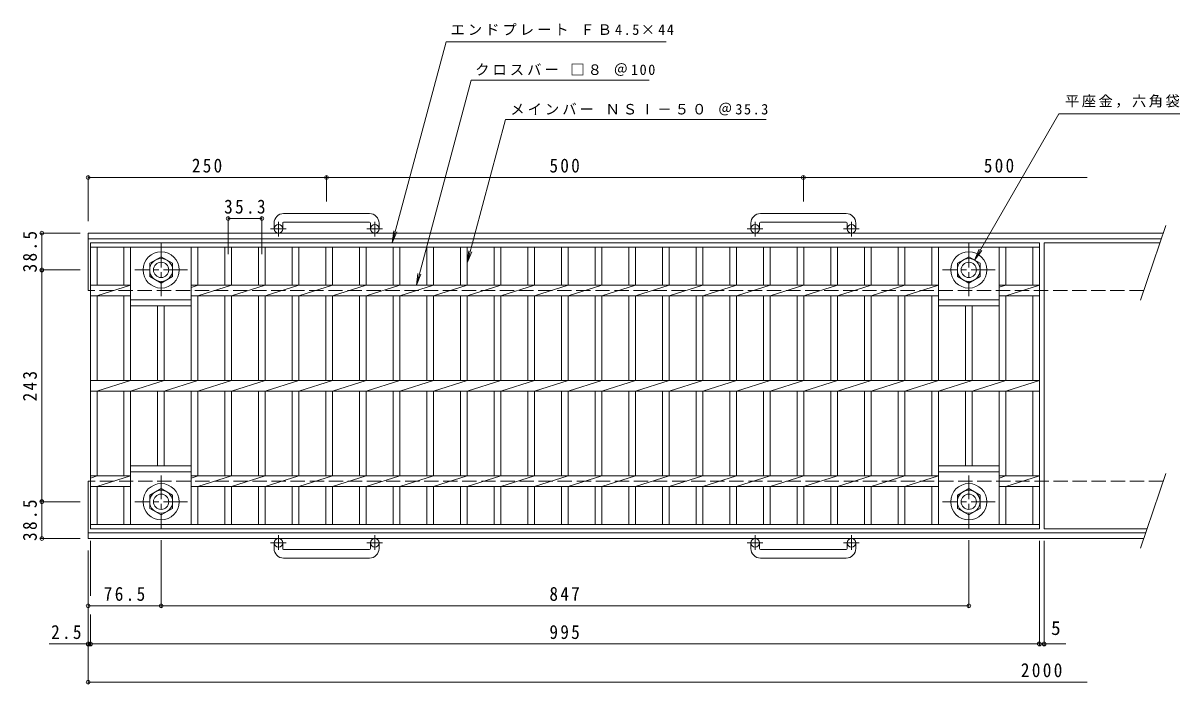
# Model space of a CAD drawing. Units: millimetres, scale not verified. Extents: x -929 to 904, y -685 to 621.
# Drawn here: x -929 to 275, y -72 to 621 of the extents above; entities that cross this region are included whole.
import ezdxf
from ezdxf.enums import TextEntityAlignment as Align

# ---------------------------------------------------------------- set-up
doc = ezdxf.new("R2010")
doc.units = ezdxf.units.MM
doc.header["$LTSCALE"] = 5
doc.header["$PDMODE"] = 32
doc.header["$PDSIZE"] = 4
doc.linetypes.add('CHAIN1', pattern=[8, 5, -1, 1, -1])
doc.linetypes.add('DASHED3', pattern=[4, 3, -1])
for name, color, linetype, lineweight in [('0-1_躯体', 2, 'Continuous', 9), ('0-2_仕上', 3, 'Continuous', 9), ('0-4_その他', 7, 'Continuous', 9), ('0-5_寸法', 7, 'Continuous', 9)]:
    doc.layers.add(name, color=color, linetype=linetype, lineweight=lineweight)
doc.styles.add('ＭＳ ゴシック', font='')
doc.styles.get('ＭＳ ゴシック').set_extended_font_data('MS Gothic')

msp = doc.modelspace()

# ---------------------------------------------------------------- linework, layer by layer
at = {"layer": '0-1_躯体'}
for p, q in [((-665.846, 411.134), (-665.846, 405.033)), ((-656.846, 411.134), (-656.846, 405.033)), ((-565.846, 421.133), (-655.846, 421.133)), ((-655.846, 412.133), (-565.846, 412.133)), ((-564.846, 411.134), (-564.846, 405.033)), ((-555.846, 411.134), (-555.846, 405.033)), ((-165.846, 411.134), (-165.846, 405.033)), ((-156.846, 411.134), (-156.846, 405.033)), ((-65.846, 421.133), (-155.846, 421.133)), ((-155.846, 412.133), (-65.846, 412.133)), ((-64.846, 411.134), (-64.846, 405.033)), ((-55.846, 411.134), (-55.846, 405.033)), ((-860.846, 340.533), (-860.846, 400.534)), ((266.483, 400.534), (-860.846, 400.534)), ((269.194, 408.487), (242.591, 330.45)), ((264.437, 394.533), (-860.846, 394.533)), ((269.194, 148.487), (242.591, 70.449)), ((-860.846, 80.533), (-860.846, 140.533)), ((248.074, 86.533), (-860.846, 86.533)), ((246.028, 80.533), (-860.846, 80.533)), ((-665.846, 69.933), (-665.846, 76.033)), ((-656.846, 69.933), (-656.846, 76.033)), ((-564.846, 69.933), (-564.846, 76.033)), ((-555.846, 69.933), (-555.846, 76.033)), ((-165.846, 69.933), (-165.846, 76.033)), ((-156.846, 69.933), (-156.846, 76.033)), ((-64.846, 69.933), (-64.846, 76.033)), ((-55.846, 69.933), (-55.846, 76.033)), ((-655.846, 68.933), (-565.846, 68.933)), ((-155.846, 68.933), (-65.846, 68.933)), ((-565.846, 59.933), (-655.846, 59.933)), ((-65.846, 59.933), (-155.846, 59.933))]:
    msp.add_line(p, q, dxfattribs=at)
at = {"layer": '0-1_躯体', "linetype": 'CHAIN1'}
for p, q in [((-661.346, 396.926), (-661.346, 412.523)), ((-560.346, 396.926), (-560.346, 412.523)), ((-161.346, 396.926), (-161.346, 412.523)), ((-60.346, 396.926), (-60.346, 412.523)), ((-653.183, 405.033), (-669.59, 405.033)), ((-552.183, 405.033), (-568.59, 405.033)), ((-153.183, 405.033), (-169.59, 405.033)), ((-52.183, 405.033), (-68.59, 405.033)), ((-784.346, 389.67), (-784.346, 334.396)), ((62.655, 389.67), (62.655, 334.396)), ((-756.71, 362.033), (-811.983, 362.033)), ((90.291, 362.033), (35.018, 362.033)), ((-784.346, 146.67), (-784.346, 91.396)), ((62.655, 146.67), (62.655, 91.396)), ((-756.71, 119.033), (-811.983, 119.033)), ((90.291, 119.033), (35.018, 119.033)), ((-653.183, 76.033), (-669.59, 76.033)), ((-661.346, 84.14), (-661.346, 68.543)), ((-552.183, 76.033), (-568.59, 76.033)), ((-560.346, 84.14), (-560.346, 68.543)), ((-153.183, 76.033), (-169.59, 76.033)), ((-161.346, 84.14), (-161.346, 68.543)), ((-52.183, 76.033), (-68.59, 76.033)), ((-60.346, 84.14), (-60.346, 68.543))]:
    msp.add_line(p, q, dxfattribs=at)
at = {"layer": '0-1_躯体', "linetype": 'DASHED3'}
for p, q in [((246.028, 340.533), (-860.846, 340.533)), ((266.483, 140.533), (-860.846, 140.533))]:
    msp.add_line(p, q, dxfattribs=at)
at = {"layer": '0-1_躯体'}
for points in [[(-796.347, 368.961), (-796.347, 355.105), (-784.346, 348.176), (-772.347, 355.105), (-772.347, 368.961), (-784.346, 375.889)], [(74.655, 368.961), (74.655, 355.105), (62.655, 348.176), (50.655, 355.105), (50.655, 368.961), (62.655, 375.889)], [(-796.347, 112.105), (-796.347, 125.962), (-784.346, 132.89), (-772.347, 125.962), (-772.347, 112.105), (-784.346, 105.177)], [(74.655, 112.105), (74.655, 125.962), (62.655, 132.89), (50.655, 125.962), (50.655, 112.105), (62.655, 105.177)]]:
    msp.add_lwpolyline(points, close=True, dxfattribs=at)
for centre, radius in [((-661.346, 405.033), 4.5), ((-560.346, 405.033), 4.5), ((-161.346, 405.033), 4.5), ((-60.346, 405.033), 4.5), ((-784.346, 362.033), 19), ((-784.346, 362.033), 12), ((62.655, 362.033), 19), ((62.655, 362.033), 12), ((-784.346, 362.033), 8), ((62.655, 362.033), 8), ((-784.346, 119.033), 19), ((62.655, 119.033), 19), ((-784.346, 119.033), 12), ((-784.346, 119.033), 8), ((62.655, 119.033), 12), ((62.655, 119.033), 8), ((-661.346, 76.033), 4.5), ((-560.346, 76.033), 4.5), ((-161.346, 76.033), 4.5), ((-60.346, 76.033), 4.5)]:
    msp.add_circle(centre, radius, dxfattribs=at)
for centre, radius, start, end in [((-655.846, 411.134), 10, 90, 180), ((-655.846, 411.134), 1, 90, 180), ((-565.846, 411.134), 10, 0, 90), ((-565.846, 411.134), 1, 0, 90), ((-155.846, 411.134), 10, 90, 180), ((-155.846, 411.134), 1, 90, 180), ((-65.846, 411.134), 10, 0, 90), ((-65.846, 411.134), 1, 0, 90), ((-655.846, 69.933), 10, 180, 270), ((-655.846, 69.933), 1, 180, 270), ((-565.846, 69.933), 10, 270, 0), ((-565.846, 69.933), 1, 270, 0), ((-155.846, 69.933), 10, 180, 270), ((-155.846, 69.933), 1, 180, 270), ((-65.846, 69.933), 10, 270, 0), ((-65.846, 69.933), 1, 270, 0)]:
    msp.add_arc(centre, radius, start, end, dxfattribs=at)
at = {"layer": '0-2_仕上'}
for p, q in [((-858.346, 90.533), (-858.346, 390.533)), ((-858.346, 390.533), (136.655, 390.533)), ((-858.346, 386.034), (136.655, 386.034)), ((-851.345, 346.033), (-851.345, 386.034)), ((-823.445, 386.034), (-823.445, 346.033)), ((-816.446, 386.034), (-816.446, 246.034)), ((-752.845, 386.034), (-752.845, 246.034)), ((-745.845, 386.034), (-745.845, 346.033)), ((-717.546, 386.034), (-717.546, 346.033)), ((-710.546, 386.034), (-710.546, 346.033)), ((-682.247, 386.034), (-682.247, 346.033)), ((-675.247, 386.034), (-675.247, 346.033)), ((-646.948, 386.034), (-646.948, 346.033)), ((-639.948, 386.034), (-639.948, 346.033)), ((-611.648, 386.034), (-611.648, 346.033)), ((-604.648, 386.034), (-604.648, 346.033)), ((-576.349, 386.034), (-576.349, 346.033)), ((-569.349, 386.034), (-569.349, 346.033)), ((-541.05, 386.034), (-541.05, 346.033)), ((-534.05, 386.034), (-534.05, 346.033)), ((-505.751, 386.034), (-505.751, 346.033)), ((-498.751, 386.034), (-498.751, 346.033)), ((-470.452, 386.034), (-470.452, 346.033)), ((-463.452, 386.034), (-463.452, 346.033)), ((-435.153, 386.034), (-435.153, 346.033)), ((-428.153, 386.034), (-428.153, 346.033)), ((-399.854, 386.034), (-399.854, 346.033)), ((-392.854, 386.034), (-392.854, 346.033)), ((-364.554, 386.034), (-364.554, 346.033)), ((-357.555, 386.034), (-357.555, 346.033)), ((-329.255, 386.034), (-329.255, 346.033)), ((-322.255, 386.034), (-322.255, 346.033)), ((-293.956, 386.034), (-293.956, 346.033)), ((-286.956, 386.034), (-286.956, 346.033)), ((-258.657, 386.034), (-258.657, 346.033)), ((-251.657, 386.034), (-251.657, 346.033)), ((-223.358, 386.034), (-223.358, 346.033)), ((-216.358, 386.034), (-216.358, 346.033)), ((-188.059, 386.034), (-188.059, 346.033)), ((-181.059, 386.034), (-181.059, 346.033)), ((-152.76, 386.034), (-152.76, 346.033)), ((-145.76, 386.034), (-145.76, 346.033)), ((-117.46, 386.034), (-117.46, 346.033)), ((-110.46, 386.034), (-110.46, 346.033)), ((-82.161, 386.034), (-82.161, 346.033)), ((-75.161, 386.034), (-75.161, 346.033)), ((-46.862, 386.034), (-46.862, 346.033)), ((-39.862, 386.034), (-39.862, 346.033)), ((-11.546, 386.034), (-11.546, 346.033)), ((-4.545, 386.034), (-4.545, 346.033)), ((23.755, 386.034), (23.755, 346.033)), ((30.755, 386.034), (30.755, 246.034)), ((94.354, 386.034), (94.354, 246.034)), ((101.355, 386.034), (101.355, 346.033)), ((129.654, 386.034), (129.654, 346.033)), ((136.655, 390.533), (136.655, 90.533)), ((141.655, 390.533), (141.655, 90.533)), ((141.655, 390.533), (263.074, 390.533)), ((-858.346, 346.033), (-816.446, 346.033)), ((-851.746, 335.033), (-816.446, 346.033)), ((-752.845, 343.728), (-745.445, 346.034)), ((-752.845, 346.033), (30.755, 346.033)), ((-745.846, 335.033), (-710.546, 346.033)), ((-710.546, 335.033), (-675.246, 346.033)), ((-675.247, 335.033), (-639.947, 346.033)), ((-639.948, 335.033), (-604.648, 346.033)), ((-604.648, 335.033), (-569.348, 346.033)), ((-569.349, 335.033), (-534.049, 346.033)), ((-534.05, 335.033), (-498.75, 346.033)), ((-498.751, 335.033), (-463.451, 346.033)), ((-463.452, 335.033), (-428.152, 346.033)), ((-428.153, 335.033), (-392.853, 346.033)), ((-392.854, 335.033), (-357.554, 346.033)), ((-357.555, 335.033), (-322.254, 346.033)), ((-322.255, 335.033), (-286.955, 346.033)), ((-286.956, 335.033), (-251.656, 346.033)), ((-251.657, 335.033), (-216.357, 346.033)), ((-216.358, 335.033), (-181.058, 346.033)), ((-181.059, 335.033), (-145.759, 346.033)), ((-145.76, 335.033), (-110.459, 346.033)), ((-110.46, 335.033), (-75.16, 346.033)), ((-75.161, 335.033), (-39.861, 346.033)), ((-39.846, 335.033), (-4.546, 346.033)), ((-4.546, 335.033), (30.755, 346.034)), ((94.354, 346.033), (136.655, 346.033)), ((94.354, 343.852), (101.355, 346.033)), ((101.354, 335.033), (136.654, 346.033)), ((-858.346, 335.033), (-816.446, 335.033)), ((-851.345, 246.034), (-851.345, 335.033)), ((-823.445, 335.033), (-823.445, 246.034)), ((-816.446, 330.534), (-752.845, 330.534)), ((-752.845, 335.033), (30.755, 335.033)), ((-745.845, 335.033), (-745.845, 246.034)), ((-717.546, 335.033), (-717.546, 246.034)), ((-710.546, 335.033), (-710.546, 246.034)), ((-682.247, 335.033), (-682.247, 246.034)), ((-675.247, 335.033), (-675.247, 246.034)), ((-646.948, 335.033), (-646.948, 246.034)), ((-639.948, 335.033), (-639.948, 246.034)), ((-611.648, 335.033), (-611.648, 246.034)), ((-604.648, 335.033), (-604.648, 246.034)), ((-576.349, 335.033), (-576.349, 246.034)), ((-569.349, 335.033), (-569.349, 246.034)), ((-541.05, 335.033), (-541.05, 246.034)), ((-534.05, 335.033), (-534.05, 246.034)), ((-505.751, 335.033), (-505.751, 246.034)), ((-498.751, 335.033), (-498.751, 246.034)), ((-470.452, 335.033), (-470.452, 246.034)), ((-463.452, 335.033), (-463.452, 246.034)), ((-435.153, 335.033), (-435.153, 246.034)), ((-428.153, 335.033), (-428.153, 246.034)), ((-399.854, 335.033), (-399.854, 246.034)), ((-392.854, 335.033), (-392.854, 246.034)), ((-364.554, 335.033), (-364.554, 246.034)), ((-357.555, 335.033), (-357.555, 246.034)), ((-329.255, 335.033), (-329.255, 246.034)), ((-322.255, 335.033), (-322.255, 246.034)), ((-293.956, 335.033), (-293.956, 246.034)), ((-286.956, 335.033), (-286.956, 246.034)), ((-258.657, 335.033), (-258.657, 246.034)), ((-251.657, 335.033), (-251.657, 246.034)), ((-223.358, 335.033), (-223.358, 246.034)), ((-216.358, 335.033), (-216.358, 246.034)), ((-188.059, 335.033), (-188.059, 246.034)), ((-181.059, 335.033), (-181.059, 246.034)), ((-152.76, 335.033), (-152.76, 246.034)), ((-145.76, 335.033), (-145.76, 246.034)), ((-117.46, 335.033), (-117.46, 246.034)), ((-110.46, 335.033), (-110.46, 246.034)), ((-82.161, 335.033), (-82.161, 246.034)), ((-75.161, 335.033), (-75.161, 246.034)), ((-46.862, 335.033), (-46.862, 246.034)), ((-39.862, 335.033), (-39.862, 246.034)), ((-11.546, 335.033), (-11.546, 246.034)), ((-4.545, 335.033), (-4.545, 246.034)), ((23.755, 335.033), (23.755, 246.034)), ((30.755, 330.534), (94.354, 330.534)), ((94.354, 335.033), (136.655, 335.033)), ((101.355, 335.033), (101.355, 246.034)), ((129.654, 335.033), (129.654, 246.034)), ((-816.446, 324.534), (-752.845, 324.534)), ((-788.145, 324.534), (-788.145, 246.034)), ((-781.146, 324.534), (-781.146, 246.034)), ((30.755, 324.534), (94.354, 324.534)), ((59.054, 324.534), (59.054, 246.034)), ((66.054, 324.534), (66.054, 246.034)), ((-858.346, 246.034), (136.655, 246.034)), ((-851.746, 235.033), (-816.446, 246.034)), ((-816.446, 235.033), (-781.146, 246.034)), ((-781.146, 235.033), (-745.846, 246.034)), ((-745.846, 235.033), (-710.546, 246.034)), ((-710.546, 235.033), (-675.246, 246.034)), ((-675.247, 235.033), (-639.947, 246.034)), ((-639.948, 235.033), (-604.648, 246.034)), ((-604.648, 235.033), (-569.348, 246.034)), ((-569.349, 235.033), (-534.049, 246.034)), ((-534.05, 235.033), (-498.75, 246.034)), ((-498.751, 235.033), (-463.451, 246.034)), ((-463.452, 235.033), (-428.152, 246.034)), ((-428.153, 235.033), (-392.853, 246.034)), ((-392.854, 235.033), (-357.554, 246.034)), ((-357.555, 235.033), (-322.254, 246.034)), ((-322.255, 235.033), (-286.955, 246.034)), ((-286.956, 235.033), (-251.656, 246.034)), ((-251.657, 235.033), (-216.357, 246.034)), ((-216.358, 235.033), (-181.058, 246.034)), ((-181.059, 235.033), (-145.759, 246.034)), ((-145.76, 235.033), (-110.459, 246.034)), ((-110.46, 235.033), (-75.16, 246.034)), ((-75.161, 235.033), (-39.861, 246.034)), ((-39.846, 235.033), (-4.546, 246.034)), ((-4.546, 235.033), (30.754, 246.034)), ((30.754, 235.033), (66.054, 246.034)), ((66.054, 235.033), (101.354, 246.034)), ((101.354, 235.033), (136.654, 246.034)), ((-858.346, 235.033), (136.655, 235.033)), ((-851.345, 146.033), (-851.345, 235.033)), ((-823.445, 235.033), (-823.445, 146.033)), ((-816.446, 235.033), (-816.446, 95.033)), ((-788.145, 235.033), (-788.145, 156.533)), ((-781.146, 235.033), (-781.146, 156.533)), ((-752.845, 235.033), (-752.845, 95.033)), ((-745.845, 235.033), (-745.845, 146.033)), ((-717.546, 235.033), (-717.546, 146.033)), ((-710.546, 235.033), (-710.546, 146.033)), ((-682.247, 235.033), (-682.247, 146.033)), ((-675.247, 235.033), (-675.247, 146.033)), ((-646.948, 235.033), (-646.948, 146.033)), ((-639.948, 235.033), (-639.948, 146.033)), ((-611.648, 235.033), (-611.648, 146.033)), ((-604.648, 235.033), (-604.648, 146.033)), ((-576.349, 235.033), (-576.349, 146.033)), ((-569.349, 235.033), (-569.349, 146.033)), ((-541.05, 235.033), (-541.05, 146.033)), ((-534.05, 235.033), (-534.05, 146.033)), ((-505.751, 235.033), (-505.751, 146.033)), ((-498.751, 235.033), (-498.751, 146.033)), ((-470.452, 235.033), (-470.452, 146.033)), ((-463.452, 235.033), (-463.452, 146.033)), ((-435.153, 235.033), (-435.153, 146.033)), ((-428.153, 235.033), (-428.153, 146.033)), ((-399.854, 235.033), (-399.854, 146.033)), ((-392.854, 235.033), (-392.854, 146.033)), ((-364.554, 235.033), (-364.554, 146.033)), ((-357.555, 235.033), (-357.555, 146.033)), ((-329.255, 235.033), (-329.255, 146.033)), ((-322.255, 235.033), (-322.255, 146.033)), ((-293.956, 235.033), (-293.956, 146.033)), ((-286.956, 235.033), (-286.956, 146.033)), ((-258.657, 235.033), (-258.657, 146.033)), ((-251.657, 235.033), (-251.657, 146.033)), ((-223.358, 235.033), (-223.358, 146.033)), ((-216.358, 235.033), (-216.358, 146.033)), ((-188.059, 235.033), (-188.059, 146.033)), ((-181.059, 235.033), (-181.059, 146.033)), ((-152.76, 235.033), (-152.76, 146.033)), ((-145.76, 235.033), (-145.76, 146.033)), ((-117.46, 235.033), (-117.46, 146.033)), ((-110.46, 235.033), (-110.46, 146.033)), ((-82.161, 235.033), (-82.161, 146.033)), ((-75.161, 235.033), (-75.161, 146.033)), ((-46.862, 235.033), (-46.862, 146.033)), ((-39.862, 235.033), (-39.862, 146.033)), ((-11.546, 235.033), (-11.546, 146.033)), ((-4.545, 235.033), (-4.545, 146.033)), ((23.755, 235.033), (23.755, 146.033)), ((30.755, 235.033), (30.755, 95.033)), ((59.054, 235.033), (59.054, 156.533)), ((66.054, 235.033), (66.054, 156.533)), ((94.354, 235.033), (94.354, 95.033)), ((101.355, 235.033), (101.355, 146.033)), ((129.654, 235.033), (129.654, 146.033)), ((-752.845, 156.533), (-816.446, 156.533)), ((94.354, 156.533), (30.755, 156.533)), ((-858.346, 143.852), (-851.345, 146.034)), ((-858.346, 146.033), (-816.446, 146.033)), ((-851.746, 135.034), (-816.446, 146.033)), ((-752.845, 150.533), (-816.446, 150.533)), ((-752.845, 146.033), (30.755, 146.033)), ((-752.845, 143.727), (-745.445, 146.033)), ((-745.846, 135.034), (-710.546, 146.033)), ((-710.546, 135.034), (-675.246, 146.033)), ((-675.247, 135.034), (-639.947, 146.033)), ((-639.948, 135.034), (-604.648, 146.033)), ((-604.648, 135.034), (-569.348, 146.033)), ((-569.349, 135.034), (-534.049, 146.033)), ((-534.05, 135.034), (-498.75, 146.033)), ((-498.751, 135.034), (-463.451, 146.033)), ((-463.452, 135.034), (-428.152, 146.033)), ((-428.153, 135.034), (-392.853, 146.033)), ((-392.854, 135.034), (-357.554, 146.033)), ((-357.555, 135.034), (-322.254, 146.033)), ((-322.255, 135.034), (-286.955, 146.033)), ((-286.956, 135.034), (-251.656, 146.033)), ((-251.657, 135.034), (-216.357, 146.033)), ((-216.358, 135.034), (-181.058, 146.033)), ((-181.059, 135.034), (-145.759, 146.033)), ((-145.76, 135.034), (-110.459, 146.033)), ((-110.46, 135.034), (-75.16, 146.033)), ((-75.161, 135.034), (-39.861, 146.033)), ((-39.846, 135.034), (-4.546, 146.033)), ((-4.546, 135.034), (30.755, 146.033)), ((94.354, 150.533), (30.755, 150.533)), ((94.354, 143.852), (101.354, 146.034)), ((94.354, 146.033), (136.655, 146.033)), ((101.354, 135.034), (136.654, 146.033)), ((-858.346, 135.033), (-816.446, 135.033)), ((-851.345, 95.033), (-851.345, 135.033)), ((-823.445, 135.033), (-823.445, 95.033)), ((-752.845, 135.033), (30.755, 135.033)), ((-745.845, 135.033), (-745.845, 95.033)), ((-717.546, 135.033), (-717.546, 95.033)), ((-710.546, 135.033), (-710.546, 95.033)), ((-682.247, 135.033), (-682.247, 95.033)), ((-675.247, 135.033), (-675.247, 95.033)), ((-646.948, 135.033), (-646.948, 95.033)), ((-639.948, 135.033), (-639.948, 95.033)), ((-611.648, 135.033), (-611.648, 95.033)), ((-604.648, 135.033), (-604.648, 95.033)), ((-576.349, 135.033), (-576.349, 95.033)), ((-569.349, 135.033), (-569.349, 95.033)), ((-541.05, 135.033), (-541.05, 95.033)), ((-534.05, 135.033), (-534.05, 95.033)), ((-505.751, 135.033), (-505.751, 95.033)), ((-498.751, 135.033), (-498.751, 95.033)), ((-470.452, 135.033), (-470.452, 95.033)), ((-463.452, 135.033), (-463.452, 95.033)), ((-435.153, 135.033), (-435.153, 95.033)), ((-428.153, 135.033), (-428.153, 95.033)), ((-399.854, 135.033), (-399.854, 95.033)), ((-392.854, 135.033), (-392.854, 95.033)), ((-364.554, 135.033), (-364.554, 95.033)), ((-357.555, 135.033), (-357.555, 95.033)), ((-329.255, 135.033), (-329.255, 95.033)), ((-322.255, 135.033), (-322.255, 95.033)), ((-293.956, 135.033), (-293.956, 95.033)), ((-286.956, 135.033), (-286.956, 95.033)), ((-258.657, 135.033), (-258.657, 95.033)), ((-251.657, 135.033), (-251.657, 95.033)), ((-223.358, 135.033), (-223.358, 95.033)), ((-216.358, 135.033), (-216.358, 95.033)), ((-188.059, 135.033), (-188.059, 95.033)), ((-181.059, 135.033), (-181.059, 95.033)), ((-152.76, 135.033), (-152.76, 95.033)), ((-145.76, 135.033), (-145.76, 95.033)), ((-117.46, 135.033), (-117.46, 95.033)), ((-110.46, 135.033), (-110.46, 95.033)), ((-82.161, 135.033), (-82.161, 95.033)), ((-75.161, 135.033), (-75.161, 95.033)), ((-46.862, 135.033), (-46.862, 95.033)), ((-39.862, 135.033), (-39.862, 95.033)), ((-11.546, 135.033), (-11.546, 95.033)), ((-4.545, 135.033), (-4.545, 95.033)), ((23.755, 135.033), (23.755, 95.033)), ((94.354, 135.033), (136.655, 135.033)), ((101.355, 135.033), (101.355, 95.033)), ((129.654, 135.033), (129.654, 95.033)), ((136.655, 95.033), (-858.346, 95.033)), ((136.655, 90.533), (-858.346, 90.533)), ((141.655, 90.533), (249.438, 90.533))]:
    msp.add_line(p, q, dxfattribs=at)
at = {"layer": '0-4_その他'}
for p, q in [((-860.846, 413.034), (-860.846, 460.45)), ((-860.846, 458.95), (186.654, 458.95)), ((-610.846, 433.633), (-610.846, 460.45)), ((-110.846, 433.633), (-110.846, 460.45)), ((-714.046, 378.674), (-714.046, 417.412)), ((-714.046, 415.912), (-678.747, 415.912)), ((-678.747, 378.674), (-678.747, 417.412)), ((-869.16, 400.534), (-911.009, 400.534)), ((-909.509, 362.033), (-909.509, 400.534)), ((-869.16, 362.033), (-911.009, 362.033)), ((-909.509, 119.033), (-909.509, 362.033)), ((-869.16, 119.033), (-911.009, 119.033)), ((-909.509, 80.534), (-909.509, 119.033)), ((-869.16, 80.534), (-911.009, 80.534)), ((-858.346, 78.033), (-858.346, 20.484)), ((-784.346, 78.896), (-784.346, 8.433)), ((62.655, 78.896), (62.655, 8.433)), ((136.655, 78.033), (136.655, -31.567)), ((141.655, 78.033), (141.655, -31.567)), ((-860.846, 68.033), (-860.846, -71.567)), ((-860.846, 9.933), (62.655, 9.933)), ((-858.346, 0.919), (-858.346, -31.567)), ((-901.922, -30.067), (164.525, -30.067)), ((-860.846, -70.067), (186.654, -70.067))]:
    msp.add_line(p, q, dxfattribs=at)
for p in [(-860.846, 458.95), (-610.846, 458.95), (-110.846, 458.95), (-714.046, 415.912), (-678.747, 415.912), (-909.509, 400.534), (-909.509, 362.033), (-909.509, 119.033), (-909.509, 80.534), (-860.846, 9.933), (-784.346, 9.933), (62.655, 9.933), (-860.846, -30.067), (-858.346, -30.067), (136.655, -30.067), (141.655, -30.067), (-860.846, -70.067)]:
    msp.add_point(p, dxfattribs=at)
at = {"layer": '0-5_寸法'}
for p, q in [((-541.908, 390.533), (-485.478, 601.133)), ((-485.478, 601.133), (-254.62, 601.133)), ((-516.702, 346.034), (-459.066, 561.133)), ((-459.066, 561.133), (-272.503, 561.133)), ((-423.249, 519.586), (-149.992, 519.586)), ((-541.908, 390.533), (-540.276, 402.926)), ((-541.908, 390.533), (-537.124, 402.082)), ((-463.452, 369.546), (-458.668, 381.095)), ((68.655, 372.425), (73.438, 383.974)), ((68.655, 372.425), (76.264, 382.342)), ((-516.702, 346.033), (-515.07, 358.426)), ((-516.702, 346.033), (-511.918, 357.582))]:
    msp.add_line(p, q, dxfattribs=at)
for points in [[(-423.249, 519.586), (-463.452, 369.546), (-461.82, 381.94)], [(68.655, 372.425), (157.064, 525.554), (357.294, 525.554)]]:
    msp.add_lwpolyline(points, dxfattribs=at)

# ---------------------------------------------------------------- texts
at = {"layer": '0-4_その他', "color": 2, "style": 'ＭＳ ゴシック'}
msp.add_text('5', height=14.66, dxfattribs=at).set_placement((148.975, -25.067), align=Align.BOTTOM_LEFT)
at = {"layer": '0-4_その他', "color": 2, "char_height": 14.66, "attachment_point": 7, "style": 'ＭＳ ゴシック'}
for s, insert in [('\\T1.27;\\W0.9;250', (-752.096, 463.95)), ('\\T1.27;\\W0.9;500', (-377.096, 463.95)), ('\\T1.27;\\W0.9;500', (78.432, 463.95)), ('\\T1.28;\\W0.9;35.3', (-718.271, 420.912)), ('\\T1.28;\\W0.9;76.5', (-844.471, 14.933)), ('\\T1.27;\\W0.9;847', (-377.096, 14.933)), ('\\T1.27;\\W0.9;2.5', (-899.664, -25.067)), ('\\T1.27;\\W0.9;995', (-377.096, -25.067)), ('\\T1.28;\\W0.9;2000', (117.28, -65.067))]:
    msp.add_mtext(s, dxfattribs=dict(at, insert=insert))
at = {"layer": '0-4_その他', "color": 2, "char_height": 14.66, "attachment_point": 7, "rotation": 90, "style": 'ＭＳ ゴシック'}
for s, insert in [('\\T1.28;\\W0.9;38.5', (-914.509, 359.409)), ('\\T1.27;\\W0.9;243', (-914.509, 224.283)), ('\\T1.28;\\W0.9;38.5', (-914.509, 77.908))]:
    msp.add_mtext(s, dxfattribs=dict(at, insert=insert))
at = {"layer": '0-5_寸法', "char_height": 11, "attachment_point": 7, "style": 'ＭＳ ゴシック'}
for s, insert in [('\\T1.21;エンドプレート\\~ＦＢ4.5×44', (-480.87, 607.811)), ('\\T1.21;クロスバー\\~□８\\~＠100', (-455.003, 565.408)), ('\\T1.17;平座金，六角袋Ｕナット', (163.576, 532.007)), ('\\T1.21;メインバー\\~ＮＳⅠ－５０\\~＠35.3', (-418.151, 524.007))]:
    msp.add_mtext(s, dxfattribs=dict(at, insert=insert))

doc.saveas('drawing.dxf')
